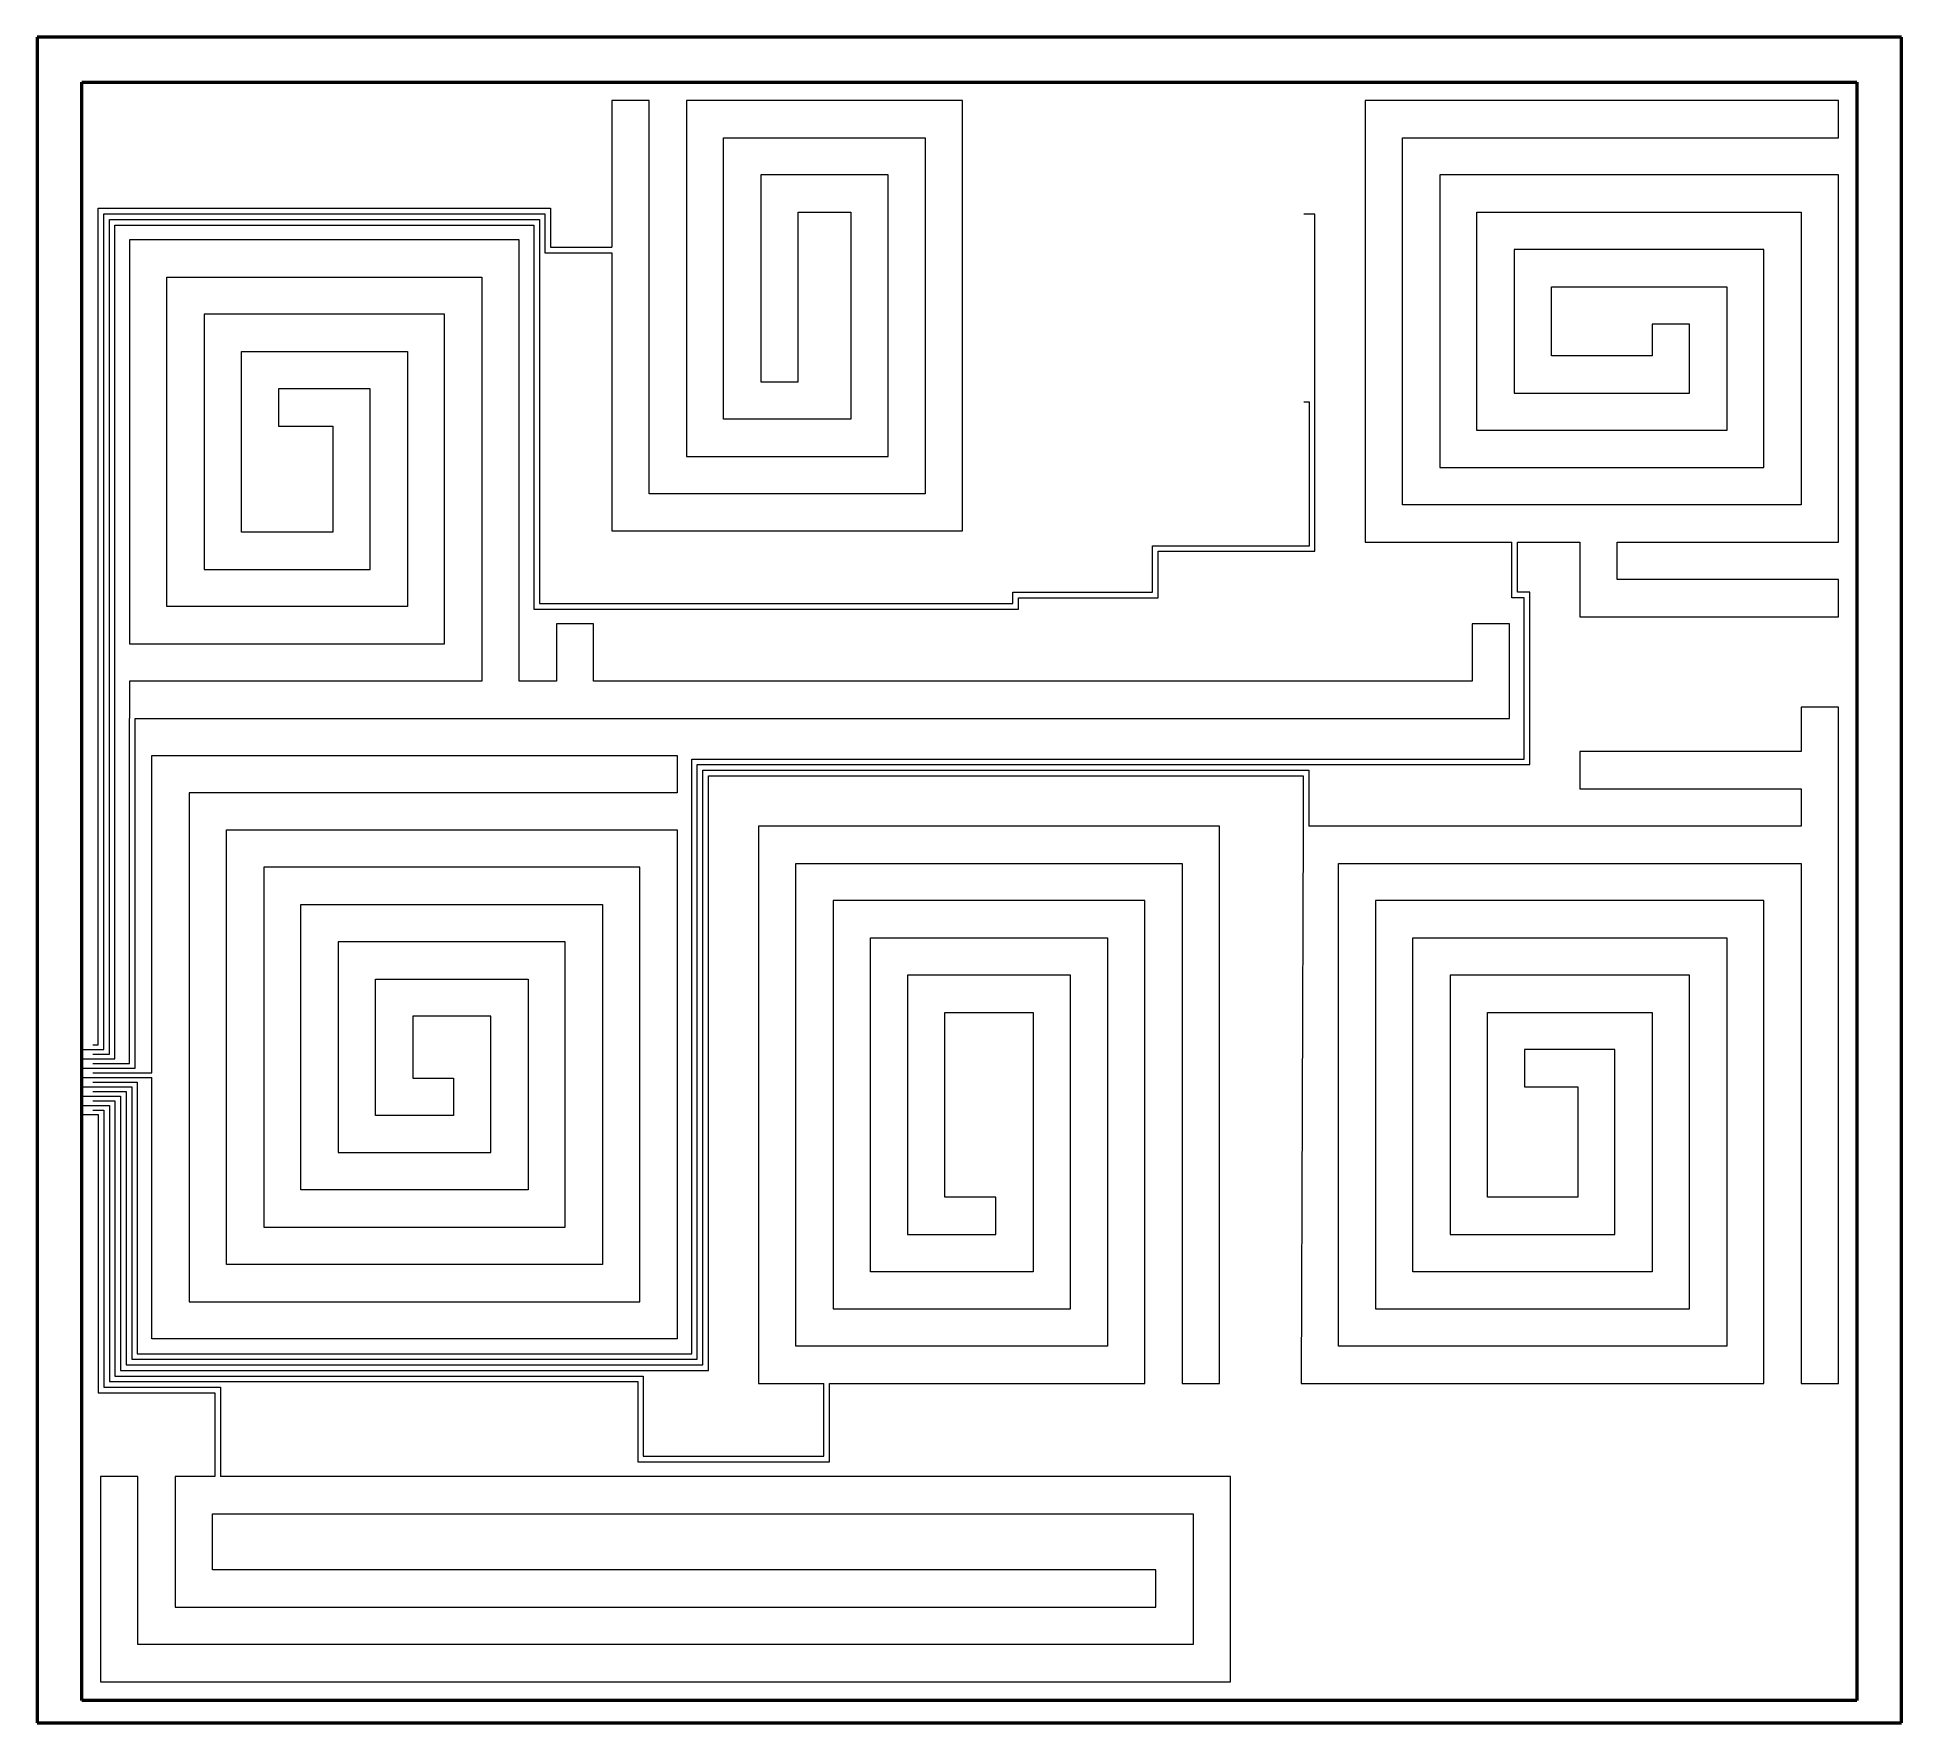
# Model space of a CAD drawing. Header units: millimetres. Extents: x -6551 to 3459, y -6385 to 2662.
import ezdxf

# ---------------------------------------------------------------- set-up
doc = ezdxf.new("R2010")
doc.units = ezdxf.units.MM
doc.layers.add('A-DETL-THIN', color=151, linetype='Continuous', lineweight=18)
doc.layers.add('A-WALL', color=113, linetype='Continuous', lineweight=18)

msp = doc.modelspace()

# ---------------------------------------------------------------- linework, layer by layer
at = {"layer": 'A-DETL-THIN'}
for p, q in [((-3266, 2323), (-3466, 2323)), ((-3466, 2323), (-3466, 1536)), ((-3266, 212), (-3266, 2323)), ((-1583, 2323), (-3066, 2323)), ((-3066, 2323), (-3066, 412)), ((-1583, 12), (-1583, 2323)), ((3120, 2323), (579, 2323)), ((579, 2323), (579, -48)), ((3120, 2123), (3120, 2323)), ((-2866, 612), (-2866, 2123)), ((-2866, 2123), (-1783, 2123)), ((-1783, 2123), (-1783, 212)), ((779, 152), (779, 2123)), ((779, 2123), (3120, 2123)), ((-1983, 1923), (-2666, 1923)), ((-2666, 1923), (-2666, 812)), ((-1983, 412), (-1983, 1923)), ((3120, 1923), (979, 1923)), ((979, 1923), (979, 352)), ((3120, -48), (3120, 1923)), ((-6224, -2746), (-6224, 1744)), ((-6224, 1744), (-3795, 1744)), ((-6194, -2771), (-6194, 1714)), ((-6194, 1714), (-3825, 1714)), ((-3825, 1714), (-3825, 1506)), ((-3795, 1744), (-3795, 1536)), ((-2466, 812), (-2466, 1723)), ((-2466, 1723), (-2183, 1723)), ((-2183, 1723), (-2183, 612)), ((309, 1713), (249, 1713)), ((309, -97), (309, 1713)), ((1179, 552), (1179, 1723)), ((1179, 1723), (2920, 1723)), ((2920, 1723), (2920, 152)), ((-6164, -2796), (-6164, 1684)), ((-6164, 1684), (-3855, 1684)), ((-6134, -2821), (-6134, 1654)), ((-6134, 1654), (-3885, 1654)), ((-3885, 1654), (-3885, -407)), ((-3855, 1684), (-3855, -377)), ((-3964, 1575), (-6055, 1575)), ((-6055, 1575), (-6055, -594)), ((-3964, -794), (-3964, 1575)), ((-3825, 1506), (-3466, 1506)), ((-3795, 1536), (-3466, 1536)), ((-3466, 1506), (-3466, 12)), ((2720, 1523), (1379, 1523)), ((1379, 1523), (1379, 752)), ((2720, 352), (2720, 1523)), ((-5855, -394), (-5855, 1375)), ((-5855, 1375), (-4164, 1375)), ((-4164, 1375), (-4164, -794)), ((1579, 952), (1579, 1323)), ((1579, 1323), (2520, 1323)), ((2520, 1323), (2520, 552)), ((-4364, 1175), (-5655, 1175)), ((-5655, 1175), (-5655, -194)), ((-4364, -594), (-4364, 1175)), ((2320, 1123), (2120, 1123)), ((2120, 1123), (2120, 952)), ((2320, 752), (2320, 1123)), ((-5455, 6), (-5455, 975)), ((-5455, 975), (-4564, 975)), ((-4564, 975), (-4564, -394)), ((2120, 952), (1579, 952)), ((-2666, 812), (-2466, 812)), ((-4764, 775), (-5255, 775)), ((-5255, 775), (-5255, 575)), ((-4764, -194), (-4764, 775)), ((279, 703), (249, 703)), ((279, -67), (279, 703)), ((1379, 752), (2320, 752)), ((-2183, 612), (-2866, 612)), ((-5255, 575), (-4964, 575)), ((-4964, 575), (-4964, 6)), ((2520, 552), (1179, 552)), ((-3066, 412), (-1983, 412)), ((979, 352), (2720, 352)), ((-1783, 212), (-3266, 212)), ((2920, 152), (779, 152)), ((-4964, 6), (-5455, 6)), ((-3466, 12), (-1583, 12)), ((-563, -317), (-563, -67)), ((-563, -67), (279, -67)), ((-533, -347), (-533, -97)), ((-533, -97), (309, -97)), ((579, -48), (1366, -48)), ((1366, -347), (1366, -48)), ((1396, -317), (1396, -48)), ((1396, -48), (1732, -48)), ((1732, -48), (1732, -448)), ((1932, -248), (1932, -48)), ((1932, -48), (3120, -48)), ((-5655, -194), (-4764, -194)), ((3120, -248), (1932, -248)), ((3120, -448), (3120, -248)), ((-4564, -394), (-5855, -394)), ((-3855, -377), (-1313, -377)), ((-1313, -377), (-1313, -317)), ((-1313, -317), (-563, -317)), ((-1283, -407), (-1283, -347)), ((-1283, -347), (-533, -347)), ((1433, -347), (1366, -347)), ((1463, -317), (1396, -317)), ((1433, -1212), (1433, -347)), ((1463, -1242), (1463, -317)), ((-3885, -407), (-1283, -407)), ((-3564, -486), (-3764, -486)), ((-3764, -486), (-3764, -794)), ((-3564, -794), (-3564, -486)), ((1354, -486), (1154, -486)), ((1154, -486), (1154, -794)), ((1354, -994), (1354, -486)), ((1732, -448), (3120, -448)), ((-6055, -594), (-4364, -594)), ((-4164, -794), (-6055, -794)), ((-6055, -794), (-6055, -994)), ((-3764, -794), (-3964, -794)), ((1154, -794), (-3564, -794)), ((-6055, -2846), (-6055, -994)), ((-6025, -2871), (-6025, -994)), ((-6025, -994), (1354, -994)), ((3120, -934), (2920, -934)), ((2920, -934), (2920, -1172)), ((3120, -4564), (3120, -934)), ((-5935, -2896), (-5935, -1193)), ((-5935, -1193), (-3116, -1193)), ((-3116, -1193), (-3116, -1393)), ((2920, -1172), (1732, -1172)), ((1732, -1172), (1732, -1372)), ((-3037, -4404), (-3037, -1212)), ((-3037, -1212), (1433, -1212)), ((-3007, -4434), (-3007, -1242)), ((-3007, -1242), (1463, -1242)), ((-2977, -4464), (-2977, -1272)), ((-2977, -1272), (276, -1272)), ((276, -1272), (276, -1572)), ((-3116, -1393), (-5735, -1393)), ((-5735, -1393), (-5735, -4125)), ((-2947, -4494), (-2947, -1302)), ((-2947, -1302), (246, -1302)), ((246, -1302), (246, -1572)), ((1732, -1372), (2920, -1372)), ((2920, -1372), (2920, -1572)), ((-5535, -3925), (-5535, -1593)), ((-5535, -1593), (-3116, -1593)), ((-3116, -1593), (-3116, -4325)), ((-204, -1572), (-2678, -1572)), ((-2678, -1572), (-2678, -4564)), ((-204, -4564), (-204, -1572)), ((246, -1572), (235, -4564)), ((2920, -1572), (276, -1572)), ((-3316, -1793), (-5335, -1793)), ((-5335, -1793), (-5335, -3725)), ((-3316, -4125), (-3316, -1793)), ((-2478, -4364), (-2478, -1772)), ((-2478, -1772), (-404, -1772)), ((-404, -1772), (-404, -4564)), ((435, -4364), (435, -1772)), ((435, -1772), (2920, -1772)), ((2920, -1772), (2920, -4564)), ((-5135, -3525), (-5135, -1993)), ((-5135, -1993), (-3516, -1993)), ((-3516, -1993), (-3516, -3925)), ((-604, -1972), (-2278, -1972)), ((-2278, -1972), (-2278, -4164)), ((-604, -4564), (-604, -1972)), ((2720, -1972), (635, -1972)), ((635, -1972), (635, -4164)), ((2720, -4564), (2720, -1972)), ((-3716, -2193), (-4935, -2193)), ((-4935, -2193), (-4935, -3325)), ((-3716, -3725), (-3716, -2193)), ((-2078, -3964), (-2078, -2172)), ((-2078, -2172), (-804, -2172)), ((-804, -2172), (-804, -4364)), ((835, -3964), (835, -2172)), ((835, -2172), (2520, -2172)), ((2520, -2172), (2520, -4364)), ((-4735, -3125), (-4735, -2393)), ((-4735, -2393), (-3916, -2393)), ((-3916, -2393), (-3916, -3525)), ((-1004, -2372), (-1878, -2372)), ((-1878, -2372), (-1878, -3764)), ((-1004, -4164), (-1004, -2372)), ((2320, -2372), (1035, -2372)), ((1035, -2372), (1035, -3764)), ((2320, -4164), (2320, -2372)), ((-4116, -2593), (-4535, -2593)), ((-4535, -2593), (-4535, -2925)), ((-4116, -3325), (-4116, -2593)), ((-1678, -3564), (-1678, -2572)), ((-1678, -2572), (-1204, -2572)), ((-1204, -2572), (-1204, -3964)), ((1235, -3564), (1235, -2572)), ((1235, -2572), (2120, -2572)), ((2120, -2572), (2120, -3964)), ((-6303, -2771), (-6194, -2771)), ((-6253, -2746), (-6224, -2746)), ((-6253, -2796), (-6164, -2796)), ((1920, -2772), (1435, -2772)), ((1435, -2772), (1435, -2972)), ((1920, -3764), (1920, -2772)), ((-6303, -2821), (-6134, -2821)), ((-6303, -2871), (-6025, -2871)), ((-6253, -2846), (-6055, -2846)), ((-6253, -2896), (-5935, -2896)), ((-6303, -2921), (-5935, -2921)), ((-6303, -2971), (-6044, -2971)), ((-6253, -2946), (-6014, -2946)), ((-6253, -2996), (-6074, -2996)), ((-6074, -2996), (-6074, -4464)), ((-6044, -2971), (-6044, -4434)), ((-6014, -2946), (-6014, -4404)), ((-5935, -4325), (-5935, -2921)), ((-4535, -2925), (-4316, -2925)), ((-4316, -2925), (-4316, -3125)), ((1435, -2972), (1720, -2972)), ((1720, -2972), (1720, -3564)), ((-6303, -3021), (-6104, -3021)), ((-6303, -3071), (-6164, -3071)), ((-6253, -3046), (-6134, -3046)), ((-6253, -3096), (-6194, -3096)), ((-6194, -3096), (-6194, -4584)), ((-6164, -3071), (-6164, -4554)), ((-6134, -3046), (-6134, -4524)), ((-6104, -3021), (-6104, -4494)), ((-6303, -3121), (-6224, -3121)), ((-6224, -3121), (-6224, -4614)), ((-4316, -3125), (-4735, -3125)), ((-4935, -3325), (-4116, -3325)), ((-3916, -3525), (-5135, -3525)), ((-1404, -3564), (-1678, -3564)), ((-1404, -3764), (-1404, -3564)), ((1720, -3564), (1235, -3564)), ((-5335, -3725), (-3716, -3725)), ((-1878, -3764), (-1404, -3764)), ((1035, -3764), (1920, -3764)), ((-3516, -3925), (-5535, -3925)), ((-1204, -3964), (-2078, -3964)), ((2120, -3964), (835, -3964)), ((-5735, -4125), (-3316, -4125)), ((-2278, -4164), (-1004, -4164)), ((635, -4164), (2320, -4164)), ((-6014, -4404), (-3037, -4404)), ((-3116, -4325), (-5935, -4325)), ((-804, -4364), (-2478, -4364)), ((2520, -4364), (435, -4364)), ((-6104, -4494), (-2947, -4494)), ((-6074, -4464), (-2977, -4464)), ((-6044, -4434), (-3007, -4434)), ((-6194, -4584), (-5567, -4584)), ((-6164, -4554), (-3327, -4554)), ((-6134, -4524), (-3297, -4524)), ((-5567, -4584), (-5567, -5063)), ((-3327, -4554), (-3327, -4984)), ((-3297, -4524), (-3297, -4954)), ((-2678, -4564), (-2327, -4564)), ((-2327, -4954), (-2327, -4564)), ((-2297, -4984), (-2297, -4564)), ((-2297, -4564), (-604, -4564)), ((-404, -4564), (-204, -4564)), ((235, -4564), (2720, -4564)), ((2920, -4564), (3120, -4564)), ((-6224, -4614), (-5597, -4614)), ((-5597, -4614), (-5597, -5063)), ((-3327, -4984), (-2297, -4984)), ((-3297, -4954), (-2327, -4954)), ((-6011, -5063), (-6211, -5063)), ((-6211, -5063), (-6211, -6165)), ((-6011, -5965), (-6011, -5063)), ((-5597, -5063), (-5811, -5063)), ((-5811, -5063), (-5811, -5765)), ((-145, -5063), (-5567, -5063)), ((-145, -6165), (-145, -5063)), ((-5611, -5565), (-5611, -5263)), ((-5611, -5263), (-345, -5263)), ((-345, -5263), (-345, -5965)), ((-545, -5565), (-5611, -5565)), ((-545, -5765), (-545, -5565)), ((-5811, -5765), (-545, -5765)), ((-345, -5965), (-6011, -5965)), ((-6211, -6165), (-145, -6165))]:
    msp.add_line(p, q, dxfattribs=at)
at = {"layer": 'A-WALL', "lineweight": 50}
for p, q in [((-6551, 2662), (-6551, -6385)), ((3459, 2662), (-6551, 2662)), ((3459, -6385), (3459, 2662)), ((-6311, -6265), (-6311, 2422)), ((-6311, 2422), (3219, 2422)), ((3219, 2422), (3219, -6265)), ((3219, -6265), (-6311, -6265)), ((-6551, -6385), (3459, -6385))]:
    msp.add_line(p, q, dxfattribs=at)

doc.saveas('drawing.dxf')
